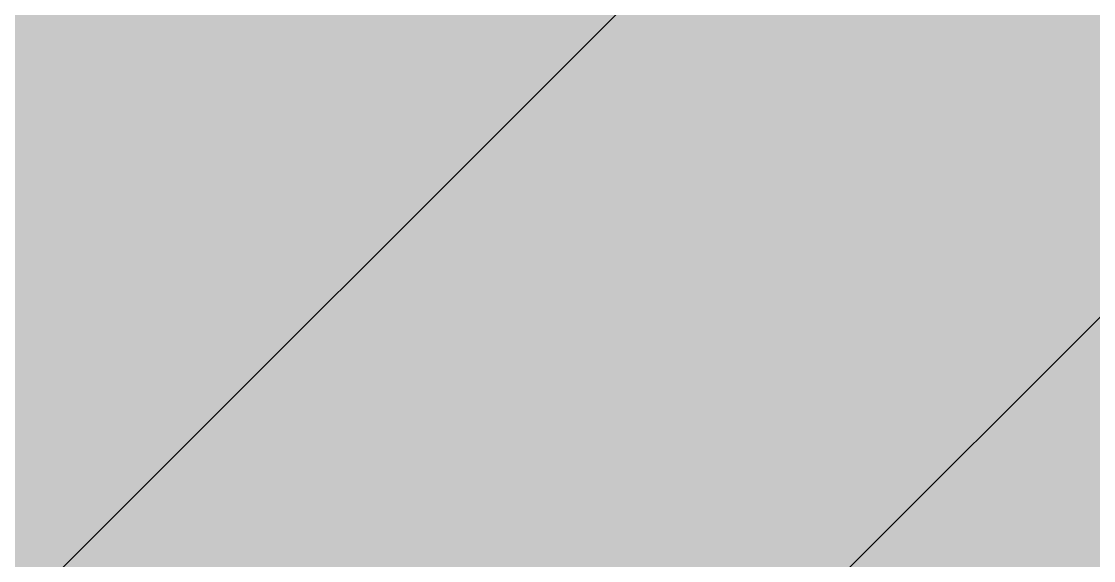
# Model space of a CAD drawing. Header units: metres. Extents: x 286072 to 323604, y 7400965 to 7466400.
# Drawn here: x 286568.47 to 286574.58, y 7466090.43 to 7466093.51 of the extents above; entities that cross this region are included whole.
import ezdxf
from ezdxf.enums import TextEntityAlignment as Align

# ---------------------------------------------------------------- set-up
doc = ezdxf.new("R2010")
doc.units = ezdxf.units.M
doc.linetypes.add('ACAD-2B-SEM FOTOS$0$DASHED2', pattern=[0.375, 0.25, -0.125])
doc.layers.add('ACAD-2B-SEM FOTOS$0$U-HZ-AMV', color=3, linetype='Continuous')
doc.layers.add('XREF-HATCHES E FX DE DOM$0$F-HATCH-RFFSA', color=22, linetype='Continuous')
doc.layers.add('ACAD-2B-SEM FOTOS$0$U-HZ-EIXO CARGA', color=170, linetype='ACAD-2B-SEM FOTOS$0$CARGA_LINE', lineweight=30)
doc.layers.add('ACAD-Trecho Total_BASE ESTAÇÕES_2021.04.13$0$Subestação', color=7, linetype='Continuous', true_color=0xf5f500)
doc.styles.add('ACAD-2B-SEM FOTOS$0$ARIAL', font='arial.ttf')
doc.styles.add('ACAD-2B-SEM FOTOS$0$Standard', font='arial.ttf')
doc.linetypes.add('ACAD-2B-SEM FOTOS$0$CARGA_LINE', pattern='A,3.5,-0.25,["CARGA",ACAD-2B-SEM FOTOS$0$Standard,S=0.175,R=0,X=-0.05,Y=-0.1],-0.95', length=4.7)

# ---------------------------------------------------------------- blocks, each defined once
blk = doc.blocks.new('ACAD-Trecho Total_BASE ESTAÇÕES_2021.04.13')
at = {"layer": 'ACAD-Trecho Total_BASE ESTAÇÕES_2021.04.13$0$Subestação', "ltscale": 0.05}
h = blk.add_hatch(dxfattribs=at)
h.set_pattern_fill('ANSI31', color=256)
h.paths.add_polyline_path([(286547.4442, 7466102.8314), (286568.8153, 7466135.4097), (286626.5093, 7466085.5598), (286639.5967, 7466062.4724), (286634.4659, 7466055.3902), (286635.5279, 7466054.5665), (286631.0514, 7466047.6963)])
blk = doc.blocks.new('ACAD-2B-SEM FOTOS')
at = {"layer": 'ACAD-2B-SEM FOTOS$0$U-HZ-EIXO CARGA', "color": 0, "linetype": 'ACAD-2B-SEM FOTOS$0$DASHED2', "lineweight": 30, "ltscale": 2, "const_width": 0.5, "flags": 128}
blk.add_lwpolyline([(286948.0866, 7465826.4567), (286568.282, 7466076.9579, 0.000306), (286549.1255, 7466089.5759, 0.000611), (286539.5423, 7466095.8629, 0.001223), (286523.5349, 7466106.2807, 0.001528), (286510.6913, 7466114.5393, 0.00214), (286495.2113, 7466124.3334, 0.002445), (286481.5966, 7466132.7735, 0.003057), (286466.2161, 7466142.0755, 0.003362), (286452.1352, 7466150.3466, 0.00304), (286440.3211, 7466157.0841)], format="xyb", dxfattribs=at)
at = {"layer": 'ACAD-2B-SEM FOTOS$0$U-HZ-AMV', "style": 'ACAD-2B-SEM FOTOS$0$ARIAL'}
for rotation, p in [(329.82737, (288810.4166, 7465082.9839)), (140.58034, (288880.0399, 7465033.4415))]:
    blk.add_attdef('1:18,5', text='', height=2, rotation=rotation, dxfattribs=at).set_placement(p, align=Align.MIDDLE_CENTER)

msp = doc.modelspace()

# ---------------------------------------------------------------- hatches: boundary and pattern name
at = {"layer": 'XREF-HATCHES E FX DE DOM$0$F-HATCH-RFFSA', "transparency": 33554559}
h = msp.add_hatch(color=256, dxfattribs=at)
h.dxf.hatch_style = 1
h.paths.add_polyline_path([(286568.8153, 7466135.4097), (286547.4442, 7466102.8314), (286631.3047, 7466048.0842), (286635.5279, 7466054.5665), (286634.4659, 7466055.3902), (286639.5967, 7466062.4724), (286626.5093, 7466085.5598)])

# ---------------------------------------------------------------- block references
for name in ['ACAD-2B-SEM FOTOS', 'ACAD-Trecho Total_BASE ESTAÇÕES_2021.04.13']:
    msp.add_blockref(name, (0, 0))

doc.saveas('drawing.dxf')
